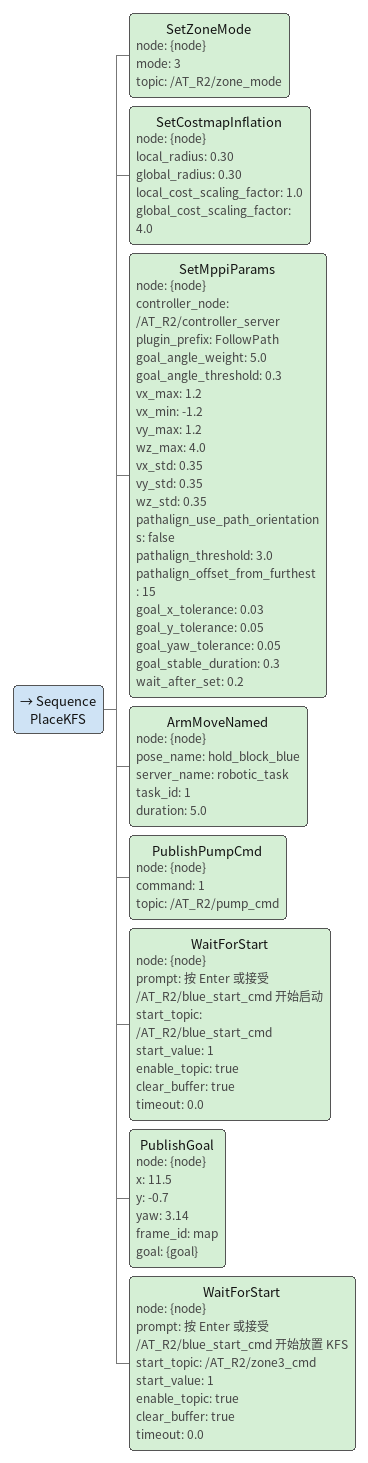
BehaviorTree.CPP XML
<Sequence name="PlaceKFS">
<SetZoneMode node="{node}" mode="3" topic="/AT_R2/zone_mode"/>

<SetCostmapInflation node="{node}" local_radius="0.30" global_radius="0.30" local_cost_scaling_factor="1.0" global_cost_scaling_factor="4.0"/>

<SetMppiParams node="{node}" controller_node="/AT_R2/controller_server" plugin_prefix="FollowPath" goal_angle_weight="5.0" goal_angle_threshold="0.3" vx_max="1.2" vx_min="-1.2" vy_max="1.2" wz_max="4.0" vx_std="0.35" vy_std="0.35" wz_std="0.35" pathalign_use_path_orientations="false" pathalign_threshold="3.0" pathalign_offset_from_furthest="15" goal_x_tolerance="0.03" goal_y_tolerance="0.05" goal_yaw_tolerance="0.05" goal_stable_duration="0.3" wait_after_set="0.2"/>
  <!-- ===== A 段: 预装 ===== -->
  <ArmMoveNamed node="{node}" pose_name="hold_block_blue" server_name="robotic_task" task_id="1" duration="5.0"/>
  <PublishPumpCmd node="{node}" command="1" topic="/AT_R2/pump_cmd"/>

  <WaitForStart node="{node}" prompt="按 Enter 或接受 /AT_R2/blue_start_cmd 开始启动" start_topic="/AT_R2/blue_start_cmd" start_value="1" enable_topic="true" clear_buffer="true" timeout="0.0"/>

  <PublishGoal node="{node}" x="11.5" y="-0.7" yaw="3.14" frame_id="map" goal="{goal}"/>

  <WaitForStart node="{node}" prompt="按 Enter 或接受 /AT_R2/blue_start_cmd 开始放置 KFS" start_topic="/AT_R2/zone3_cmd" start_value="1" enable_topic="true" clear_buffer="true" timeout="0.0"/>

</Sequence>
